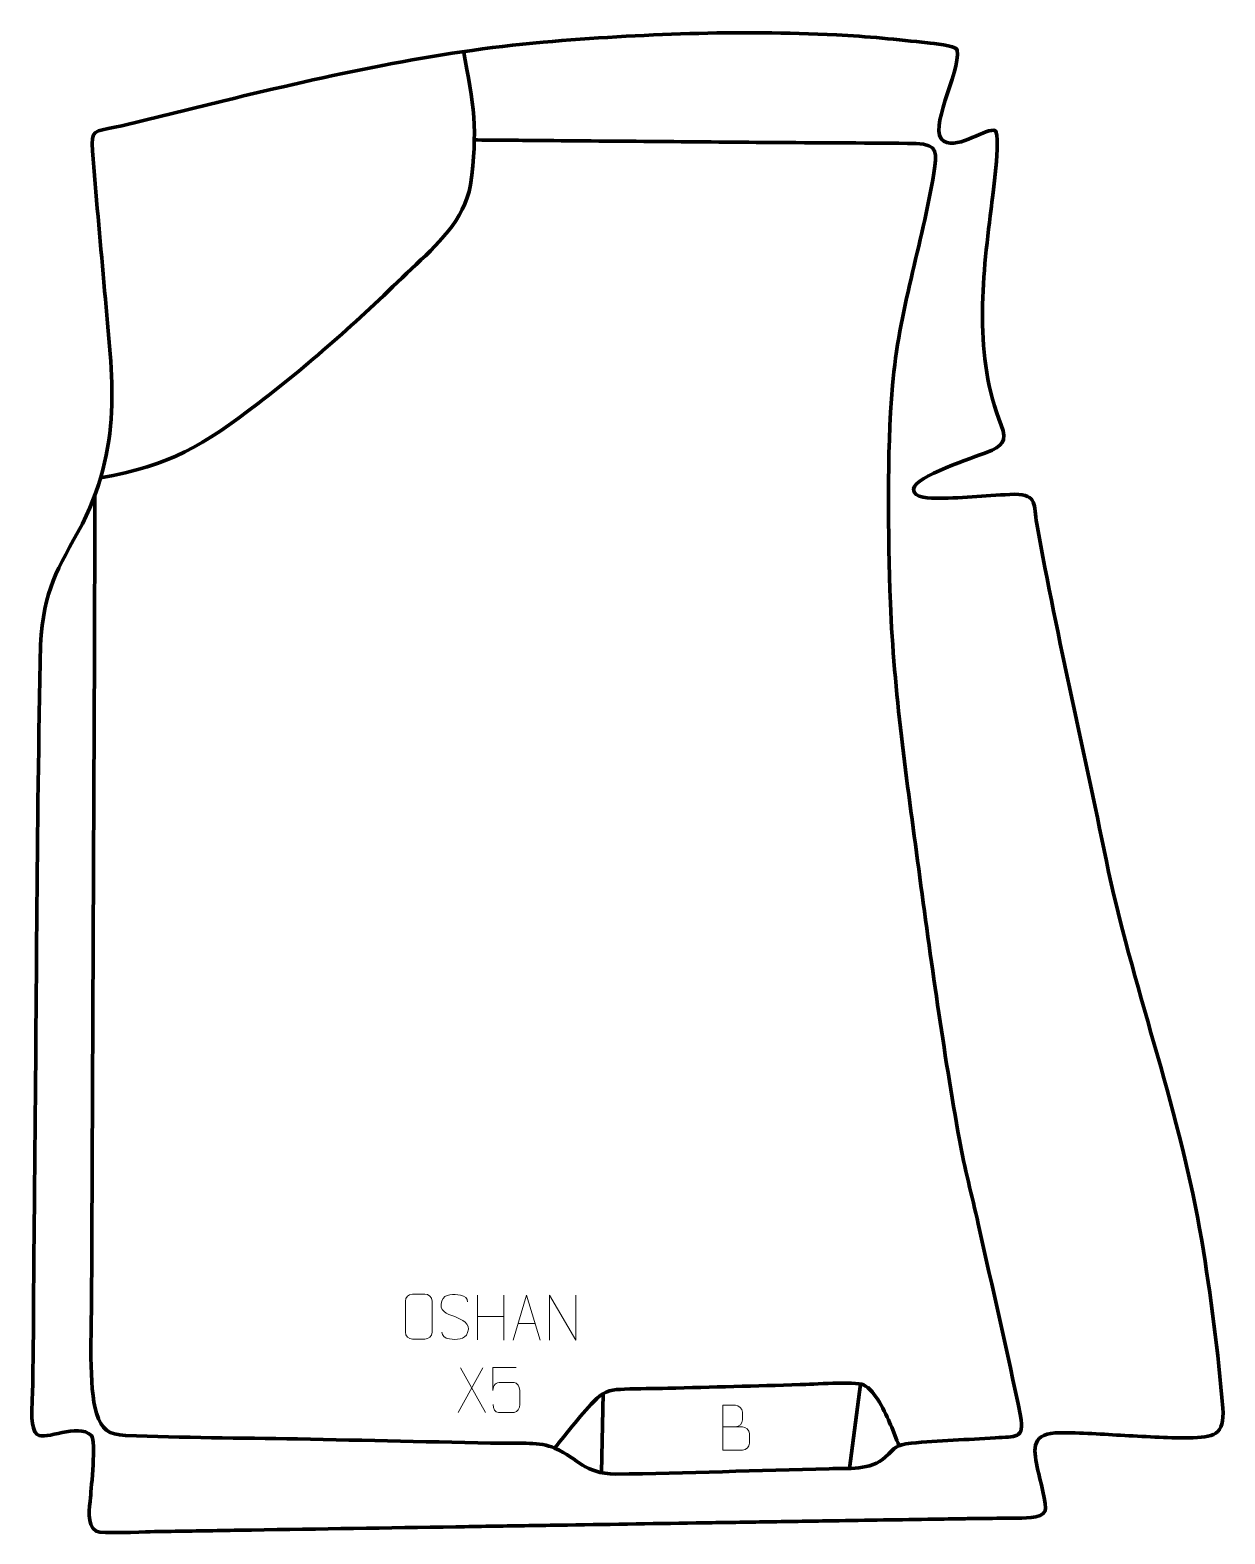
# Model space of a CAD drawing. Header units: millimetres. Extents: x -821 to -157, y -158 to 678.
import ezdxf

# ---------------------------------------------------------------- set-up
doc = ezdxf.new("R2010")
doc.units = ezdxf.units.MM
doc.header["$MEASUREMENT"] = 0
doc.layers.add('layer 2', color=7, linetype='Continuous')
doc.layers.add('layer 3', color=7, linetype='Continuous')

msp = doc.modelspace()

# ---------------------------------------------------------------- linework, layer by layer
at = {"layer": 'layer 2', "color": 142, "lineweight": 158}
for points, knots in [([(-781.903, 429.3063), (-742.6576, 436.4142), (-725.2819, 446.9728), (-694.0718, 470.8485), (-694.0718, 470.8485), (-663.3285, 494.3671), (-636.7386, 518.7814), (-608.9367, 545.5851), (-608.9367, 545.5851), (-595.3124, 558.5722), (-579.4255, 572.6864), (-576.2496, 592.2422), (-576.2496, 592.2422), (-571.9111, 622.391), (-574.4403, 637.5272), (-580.151, 666.8847)], [0, 0, 0, 0, 0.2, 0.2, 0.2, 0.2, 0.4, 0.4, 0.4, 0.4, 0.6, 0.6, 0.6, 0.6, 1, 1, 1, 1]), ([(-574.5125, 617.2185), (-562.4391, 617.1167), (-550.3657, 617.0149), (-538.2923, 616.913), (-538.2923, 616.913), (-493.8113, 616.538), (-449.3303, 616.1629), (-404.8493, 615.7878), (-404.8493, 615.7878), (-379.4172, 615.5773), (-353.9521, 615.5741), (-328.5264, 615.2282), (-328.5264, 615.2282), (-315.9021, 614.8067), (-316.951, 609.8397), (-318.5781, 598.7688), (-318.5781, 598.7688), (-325.3387, 558.6744), (-338.0576, 521.7306), (-341.6007, 480.723), (-341.6007, 480.723), (-344.835, 441.1648), (-344.033, 399.2969), (-342.7815, 359.5852), (-342.7815, 359.5852), (-340.8368, 310.735), (-333.5458, 260.4047), (-327.0463, 211.8875), (-327.0463, 211.8875), (-320.2826, 161.7891), (-313.2967, 110.891), (-304.3966, 61.151), (-304.3966, 61.151), (-301.6519, 45.8121), (-297.3835, 29.9468), (-293.9619, 14.5996), (-293.9619, 14.5996), (-286.0192, -21.0063), (-277.7796, -56.5924), (-270.3696, -92.3111), (-270.3696, -92.3111), (-267.952, -105.256), (-273.4463, -103.6163), (-284.4047, -104.4193), (-284.4047, -104.4193), (-299.8585, -105.5243), (-315.9459, -105.9764), (-331.2634, -107.4754), (-331.2634, -107.4754), (-340.1381, -108.4526), (-339.6877, -109.6752), (-345.6779, -115.3025), (-345.6779, -115.3025), (-353.5142, -122.6643), (-366.6274, -121.348), (-376.7527, -121.6062), (-376.7527, -121.6062), (-416.2695, -122.6201), (-455.8051, -124.045), (-495.327, -124.6821), (-495.327, -124.6821), (-513.6295, -124.085), (-515.2859, -116.4927), (-529.4917, -110.1416), (-529.4917, -110.1416), (-537.4428, -106.5869), (-549.0913, -107.6835), (-557.8983, -107.498), (-557.8983, -107.498), (-596.067, -106.6943), (-634.2356, -105.8912), (-672.4043, -105.088), (-672.4043, -105.088), (-704.2438, -104.4778), (-736.1134, -104.4764), (-767.9332, -103.1337), (-767.9332, -103.1337), (-777.4816, -102.7308), (-781.1822, -99.9309), (-784.2115, -90.7022), (-784.2115, -90.7022), (-788.5426, -76.7812), (-786.9471, -43.8159), (-786.8771, -27.7376), (-786.8771, -27.7376), (-786.4924, 60.7063), (-786.0752, 149.1501), (-785.6781, 237.594), (-785.6781, 237.594), (-785.6494, 243.9568), (-785.6208, 250.3196), (-785.5924, 256.6826), (-785.5924, 256.6826), (-785.5066, 275.771), (-785.4209, 294.8596), (-785.3352, 313.948), (-785.3352, 313.948), (-785.1795, 348.6254), (-785.1248, 385.4294), (-784.9688, 420.1068)], [0, 0, 0, 0, 0.03846154, 0.03846154, 0.03846154, 0.03846154, 0.07692308, 0.07692308, 0.07692308, 0.07692308, 0.11538462, 0.11538462, 0.11538462, 0.11538462, 0.15384615, 0.15384615, 0.15384615, 0.15384615, 0.19230769, 0.19230769, 0.19230769, 0.19230769, 0.23076923, 0.23076923, 0.23076923, 0.23076923, 0.26923077, 0.26923077, 0.26923077, 0.26923077, 0.30769231, 0.30769231, 0.30769231, 0.30769231, 0.34615385, 0.34615385, 0.34615385, 0.34615385, 0.38461538, 0.38461538, 0.38461538, 0.38461538, 0.42307692, 0.42307692, 0.42307692, 0.42307692, 0.46153846, 0.46153846, 0.46153846, 0.46153846, 0.5, 0.5, 0.5, 0.5, 0.53846154, 0.53846154, 0.53846154, 0.53846154, 0.57692308, 0.57692308, 0.57692308, 0.57692308, 0.61538462, 0.61538462, 0.61538462, 0.61538462, 0.65384615, 0.65384615, 0.65384615, 0.65384615, 0.69230769, 0.69230769, 0.69230769, 0.69230769, 0.73076923, 0.73076923, 0.73076923, 0.73076923, 0.76923077, 0.76923077, 0.76923077, 0.76923077, 0.80769231, 0.80769231, 0.80769231, 0.80769231, 0.84615385, 0.84615385, 0.84615385, 0.84615385, 0.88461538, 0.88461538, 0.88461538, 0.88461538, 0.92307692, 0.92307692, 0.92307692, 0.92307692, 1, 1, 1, 1]), ([(-529.4917, -110.1416), (-522.1364, -101.3182), (-514.0319, -90.5821), (-506.0347, -82.6063), (-506.0347, -82.6063), (-501.4781, -78.0619), (-496.8106, -77.6389), (-490.5156, -77.3998), (-490.5156, -77.3998), (-482.6808, -77.1021), (-474.4653, -77.0664), (-466.5795, -76.8853), (-466.5795, -76.8853), (-442.0571, -76.3222), (-417.5266, -75.5727), (-393.0061, -74.8855), (-393.0061, -74.8855), (-386.3421, -74.6736), (-362.5684, -73.092), (-357.804, -74.9592), (-357.804, -74.9592), (-351.0064, -78.0788), (-345.6872, -90.4679), (-342.6667, -97.1728), (-342.6667, -97.1728), (-340.9568, -100.9684), (-339.512, -104.9517), (-337.9688, -108.8246)], [0, 0, 0, 0, 0.125, 0.125, 0.125, 0.125, 0.25, 0.25, 0.25, 0.25, 0.375, 0.375, 0.375, 0.375, 0.5, 0.5, 0.5, 0.5, 0.625, 0.625, 0.625, 0.625, 0.75, 0.75, 0.75, 0.75, 1, 1, 1, 1])]:
    msp.add_open_spline(points, degree=3, knots=knots, dxfattribs=at)
for points in [[(-359.3465, -74.6033), (-359.3465, -74.6033), (-365.5177, -121.4792), (-365.5177, -121.4792)], [(-502.4588, -79.7871), (-502.4588, -79.7871), (-503.3105, -123.8218), (-503.3105, -123.8218)]]:
    msp.add_open_spline(points, degree=3, dxfattribs=at)
at = {"layer": 'layer 3', "color": 242, "lineweight": 158}
msp.add_open_spline([(-535.8769, 671.5879), (-480.4766, 676.2546), (-428.3068, 678.3159), (-372.6933, 675.6733), (-372.6933, 675.6733), (-356.2764, 674.7683), (-338.4614, 673.1331), (-322.1639, 671.1501), (-322.1639, 671.1501), (-319.0391, 670.7906), (-306.9874, 669.9547), (-305.6481, 667.2493), (-305.6481, 667.2493), (-303.8011, 654.1657), (-322.6792, 622.6915), (-313.0317, 616.4752), (-313.0317, 616.4752), (-304.3617, 611.8667), (-289.1078, 624.598), (-284.4224, 622.3547), (-284.4224, 622.3547), (-281.4653, 618.3722), (-285.9105, 585.9214), (-286.7985, 578.876), (-286.7985, 578.876), (-291.8222, 538.819), (-296.489, 497.0604), (-281.1799, 458.5445), (-281.1799, 458.5445), (-277.6687, 449.2718), (-280.4026, 447.161), (-289.3146, 443.4811), (-289.3146, 443.4811), (-296.205, 440.8348), (-329.1942, 430.1551), (-329.8798, 423.2099), (-329.8798, 423.2099), (-330.4347, 417.587), (-319.8937, 418.1335), (-316.0502, 418.0254), (-316.0502, 418.0254), (-301.6194, 417.9558), (-287.8264, 419.8171), (-273.6199, 420.1738), (-273.6199, 420.1738), (-260.7308, 419.9089), (-263.3259, 414.4741), (-261.4532, 403.6802), (-261.4532, 403.6802), (-249.6168, 339.0081), (-234.5057, 274.6971), (-221.4468, 210.1981), (-221.4468, 210.1981), (-206.2484, 141.042), (-181.49, 75.5144), (-169.6989, 5.2875), (-169.6989, 5.2875), (-164.6442, -25.332), (-160.4475, -56.9701), (-157.997, -87.9041), (-157.997, -87.9041), (-156.7971, -103.051), (-163.2113, -104.2242), (-176.8915, -104.4908), (-176.8915, -104.4908), (-189.1462, -104.6248), (-202.4742, -103.6544), (-214.8051, -103.0139), (-214.8051, -103.0139), (-226.3853, -102.3981), (-239.7286, -101.2977), (-251.1688, -101.7735), (-251.1688, -101.7735), (-265.2175, -102.6651), (-262.9471, -112.1473), (-260.7184, -122.6563), (-260.7184, -122.6563), (-259.9672, -126.1986), (-255.6931, -142.4439), (-256.739, -145.112), (-256.739, -145.112), (-258.5388, -149.7039), (-269.6888, -148.9775), (-274.1012, -149.0807), (-274.1012, -149.0807), (-280.4925, -149.2302), (-286.8882, -149.2122), (-293.2811, -149.2982), (-293.2811, -149.2982), (-296.7808, -149.3539), (-300.2804, -149.4096), (-303.78, -149.4654), (-303.78, -149.4654), (-309.8249, -149.5616), (-315.8697, -149.6579), (-321.9146, -149.7541), (-321.9146, -149.7541), (-340.6854, -150.053), (-359.4561, -150.3519), (-378.2269, -150.6509), (-378.2269, -150.6509), (-384.2718, -150.7471), (-390.3167, -150.8434), (-396.3615, -150.9396), (-396.3615, -150.9396), (-402.7244, -151.0409), (-409.0874, -151.1422), (-415.4505, -151.2436), (-415.4505, -151.2436), (-427.2219, -151.431), (-438.9934, -151.6185), (-450.765, -151.8059), (-450.765, -151.8059), (-476.2169, -152.2112), (-501.6689, -152.6165), (-527.1208, -153.0218), (-527.1208, -153.0218), (-539.8467, -153.2244), (-552.5727, -153.4271), (-565.2987, -153.6298), (-565.2987, -153.6298), (-571.6616, -153.731), (-578.0247, -153.8324), (-584.3876, -153.9337), (-584.3876, -153.9337), (-622.2474, -154.5366), (-660.1072, -155.1395), (-697.9669, -155.7423), (-697.9669, -155.7423), (-704.3298, -155.8436), (-710.6929, -155.945), (-717.0559, -156.0463), (-717.0559, -156.0463), (-729.4637, -156.2439), (-741.8715, -156.4414), (-754.2793, -156.639), (-754.2793, -156.639), (-759.1798, -156.7682), (-781.374, -157.8915), (-784.3017, -156.3807), (-784.3017, -156.3807), (-789.9768, -152.7372), (-787.8678, -143.2253), (-787.4575, -137.5593), (-787.4575, -137.5593), (-787.0054, -131.7848), (-784.3349, -106.6459), (-786.9628, -103.1247), (-786.9628, -103.1247), (-794.7207, -95.8753), (-812.4898, -106.254), (-817.1014, -102.6233), (-817.1014, -102.6233), (-821.0572, -99.5091), (-819.9927, -88.0782), (-819.8505, -83.4274), (-819.8505, -83.4274), (-819.1262, -59.7447), (-819.2315, -35.5029), (-819.0188, -11.7622), (-819.0188, -11.7622), (-818.9534, -4.4459), (-818.8835, 2.8705), (-818.8041, 10.1867), (-818.8041, 10.1867), (-818.7411, 15.9111), (-818.6781, 21.6355), (-818.6151, 27.3598), (-818.6151, 27.3598), (-817.4974, 130.3896), (-817.4181, 233.4625), (-815.2715, 336.4754), (-815.2715, 336.4754), (-813.5654, 367.3588), (-805.9287, 378.1167), (-791.9582, 403.8284), (-791.9582, 403.8284), (-768.53, 451.6897), (-775.8266, 487.5654), (-780.0382, 538.0648), (-780.0382, 538.0648), (-782.0769, 562.4159), (-784.5458, 586.8018), (-786.3802, 611.1559), (-786.3802, 611.1559), (-787.2926, 623.2701), (-785.2165, 621.8132), (-773.9137, 624.3033), (-773.9137, 624.3033), (-753.6993, 628.7566), (-733.4715, 634.1437), (-713.3302, 639.0243), (-713.3302, 639.0243), (-654.6068, 653.2147), (-596.1903, 666.2416), (-535.8769, 671.5879)], degree=3, knots=[0, 0, 0, 0, 0.02, 0.02, 0.02, 0.02, 0.04, 0.04, 0.04, 0.04, 0.06, 0.06, 0.06, 0.06, 0.08, 0.08, 0.08, 0.08, 0.1, 0.1, 0.1, 0.1, 0.12, 0.12, 0.12, 0.12, 0.14, 0.14, 0.14, 0.14, 0.16, 0.16, 0.16, 0.16, 0.18, 0.18, 0.18, 0.18, 0.2, 0.2, 0.2, 0.2, 0.22, 0.22, 0.22, 0.22, 0.24, 0.24, 0.24, 0.24, 0.26, 0.26, 0.26, 0.26, 0.28, 0.28, 0.28, 0.28, 0.3, 0.3, 0.3, 0.3, 0.32, 0.32, 0.32, 0.32, 0.34, 0.34, 0.34, 0.34, 0.36, 0.36, 0.36, 0.36, 0.38, 0.38, 0.38, 0.38, 0.4, 0.4, 0.4, 0.4, 0.42, 0.42, 0.42, 0.42, 0.44, 0.44, 0.44, 0.44, 0.46, 0.46, 0.46, 0.46, 0.48, 0.48, 0.48, 0.48, 0.5, 0.5, 0.5, 0.5, 0.52, 0.52, 0.52, 0.52, 0.54, 0.54, 0.54, 0.54, 0.56, 0.56, 0.56, 0.56, 0.58, 0.58, 0.58, 0.58, 0.6, 0.6, 0.6, 0.6, 0.62, 0.62, 0.62, 0.62, 0.64, 0.64, 0.64, 0.64, 0.66, 0.66, 0.66, 0.66, 0.68, 0.68, 0.68, 0.68, 0.7, 0.7, 0.7, 0.7, 0.72, 0.72, 0.72, 0.72, 0.74, 0.74, 0.74, 0.74, 0.76, 0.76, 0.76, 0.76, 0.78, 0.78, 0.78, 0.78, 0.8, 0.8, 0.8, 0.8, 0.82, 0.82, 0.82, 0.82, 0.84, 0.84, 0.84, 0.84, 0.86, 0.86, 0.86, 0.86, 0.88, 0.88, 0.88, 0.88, 0.9, 0.9, 0.9, 0.9, 0.92, 0.92, 0.92, 0.92, 0.94, 0.94, 0.94, 0.94, 0.96, 0.96, 0.96, 0.96, 1, 1, 1, 1], dxfattribs=at)
at = {"layer": 'layer 3', "color": 250, "lineweight": 9}
for points, knots in [([(-608.5201, -24.5821), (-606.1944, -24.5821), (-603.8683, -24.5821), (-601.5422, -24.5821), (-601.5422, -24.5821), (-599.5956, -24.5465), (-597.6042, -26.0381), (-597.5775, -28.4757), (-597.5775, -28.4757), (-597.5779, -34.2226), (-597.5779, -39.9699), (-597.5775, -45.7176), (-597.5775, -45.7176), (-597.7173, -48.041), (-599.3945, -49.5206), (-601.5422, -49.5314), (-601.5422, -49.5314), (-603.8741, -49.531), (-606.206, -49.531), (-608.5375, -49.5314), (-608.5375, -49.5314), (-610.4625, -49.6368), (-612.4346, -47.7523), (-612.4234, -45.735), (-612.4234, -45.735), (-612.4231, -39.9649), (-612.4231, -34.1952), (-612.4234, -28.4259), (-612.4234, -28.4259), (-612.4192, -26.2878), (-610.6725, -24.5686), (-608.5201, -24.5821)], [0, 0, 0, 0, 0.11111111, 0.11111111, 0.11111111, 0.11111111, 0.22222222, 0.22222222, 0.22222222, 0.22222222, 0.33333333, 0.33333333, 0.33333333, 0.33333333, 0.44444444, 0.44444444, 0.44444444, 0.44444444, 0.55555556, 0.55555556, 0.55555556, 0.55555556, 0.66666667, 0.66666667, 0.66666667, 0.66666667, 0.77777778, 0.77777778, 0.77777778, 0.77777778, 1, 1, 1, 1]), ([(-585.0005, -37.0586), (-589.2488, -35.5882), (-594.1569, -33.7924), (-592.1518, -28.2721), (-592.1518, -28.2721), (-590.6483, -24.1322), (-585.4347, -24.5207), (-581.8311, -25.1218), (-581.8311, -25.1218), (-578.9705, -25.599), (-578.1058, -26.8122), (-577.7952, -28.8963)], [0, 0, 0, 0, 0.25, 0.25, 0.25, 0.25, 0.5, 0.5, 0.5, 0.5, 1, 1, 1, 1]), ([(-552.4711, -50.13), (-552.4711, -50.13), (-545.1001, -25.1765), (-545.1001, -25.1765), (-545.1001, -25.1765), (-545.1001, -25.1765), (-537.5302, -50.13), (-537.5302, -50.13)], [0, 0, 0, 0, 0.33333333, 0.33333333, 0.33333333, 0.33333333, 1, 1, 1, 1]), ([(-532.3281, -50.13), (-532.3281, -50.13), (-532.3281, -25.1765), (-532.3281, -25.1765), (-532.3281, -25.1765), (-532.3281, -25.1765), (-517.6733, -50.13), (-517.6733, -50.13), (-517.6733, -50.13), (-517.6733, -50.13), (-517.6733, -25.1765), (-517.6733, -25.1765)], [0, 0, 0, 0, 0.25, 0.25, 0.25, 0.25, 0.5, 0.5, 0.5, 0.5, 1, 1, 1, 1]), ([(-585.0005, -37.0587), (-580.9819, -38.7054), (-575.9524, -40.5937), (-577.7864, -45.954), (-577.7864, -45.954), (-579.2462, -50.2204), (-584.157, -49.9637), (-587.8831, -49.409), (-587.8831, -49.409), (-590.6331, -48.9992), (-591.854, -47.7857), (-592.232, -45.6735)], [0, 0, 0, 0, 0.25, 0.25, 0.25, 0.25, 0.5, 0.5, 0.5, 0.5, 1, 1, 1, 1]), ([(-550.8779, -65.4394), (-550.8779, -65.4394), (-563.7296, -65.4394), (-563.7296, -65.4394), (-563.7296, -65.4394), (-563.7293, -69.67), (-563.7293, -73.9009), (-563.7296, -78.1321), (-563.7296, -78.1321), (-563.7299, -74.822), (-562.0989, -73.7502), (-559.2869, -73.6897), (-559.2869, -73.6897), (-556.8473, -73.6894), (-554.4078, -73.6894), (-551.9686, -73.6897), (-551.9686, -73.6897), (-550.3188, -73.6829), (-548.8439, -76.0634), (-548.8154, -78.1321), (-548.8154, -78.1321), (-548.8157, -80.7194), (-548.8157, -83.307), (-548.8154, -85.8947), (-548.8154, -85.8947), (-548.7692, -87.8541), (-550.2686, -90.2904), (-551.8945, -90.3489), (-551.8945, -90.3489), (-553.851, -90.3486), (-558.746, -90.3486), (-560.703, -90.3489), (-560.703, -90.3489), (-562.5485, -90.3577), (-563.6556, -88.3929), (-563.6764, -85.8418)], [0, 0, 0, 0, 0.1, 0.1, 0.1, 0.1, 0.2, 0.2, 0.2, 0.2, 0.3, 0.3, 0.3, 0.3, 0.4, 0.4, 0.4, 0.4, 0.5, 0.5, 0.5, 0.5, 0.6, 0.6, 0.6, 0.6, 0.7, 0.7, 0.7, 0.7, 0.8, 0.8, 0.8, 0.8, 1, 1, 1, 1]), ([(-435.9437, -98.3256), (-432.3051, -98.3252), (-428.718, -98.3252), (-425.0786, -98.3256), (-425.0786, -98.3256), (-423.1032, -98.3429), (-421.1796, -100.079), (-421.1796, -102.1286), (-421.1796, -102.1286), (-421.18, -103.2572), (-421.18, -106.3066), (-421.1796, -107.4355), (-421.1796, -107.4355), (-421.162, -109.2934), (-422.7041, -111.3073), (-425.0256, -111.2904), (-425.0256, -111.2904), (-428.6654, -111.29), (-432.3048, -111.29), (-435.9437, -111.2904), (-435.9437, -111.2904), (-435.9437, -102.9721), (-435.9437, -94.6543), (-435.9437, -86.3368), (-435.9437, -86.3368), (-433.57, -86.3368), (-431.1959, -86.3368), (-428.8217, -86.3368), (-428.8217, -86.3368), (-427.1409, -86.3192), (-425.0441, -88.2297), (-425.0264, -90.1921), (-425.0264, -90.1921), (-425.0268, -92.2582), (-425.0268, -92.4042), (-425.0264, -94.4707), (-425.0264, -94.4707), (-425.0091, -96.5368), (-426.8636, -98.3429), (-428.8736, -98.3256)], [0, 0, 0, 0, 0.09090909, 0.09090909, 0.09090909, 0.09090909, 0.18181818, 0.18181818, 0.18181818, 0.18181818, 0.27272727, 0.27272727, 0.27272727, 0.27272727, 0.36363636, 0.36363636, 0.36363636, 0.36363636, 0.45454545, 0.45454545, 0.45454545, 0.45454545, 0.54545455, 0.54545455, 0.54545455, 0.54545455, 0.63636364, 0.63636364, 0.63636364, 0.63636364, 0.72727273, 0.72727273, 0.72727273, 0.72727273, 0.81818182, 0.81818182, 0.81818182, 0.81818182, 1, 1, 1, 1])]:
    msp.add_open_spline(points, degree=3, knots=knots, dxfattribs=at)
for points in [[(-572.3222, -25.1765), (-572.3222, -25.1765), (-572.3222, -49.954), (-572.3222, -49.954)], [(-557.6789, -25.1765), (-557.6789, -25.1765), (-557.6789, -50.13), (-557.6789, -50.13)], [(-572.3222, -37.0588), (-572.3222, -37.0588), (-557.6789, -37.0584), (-557.6789, -37.0584)], [(-549.7485, -40.8806), (-549.7485, -40.8806), (-540.2528, -40.8806), (-540.2528, -40.8806)], [(-569.4017, -65.4463), (-569.4017, -65.4463), (-583.1423, -90.3421), (-583.1423, -90.3421)], [(-581.6877, -65.4463), (-581.6877, -65.4463), (-567.9471, -90.3998), (-567.9471, -90.3998)]]:
    msp.add_open_spline(points, degree=3, dxfattribs=at)

doc.saveas('drawing.dxf')
